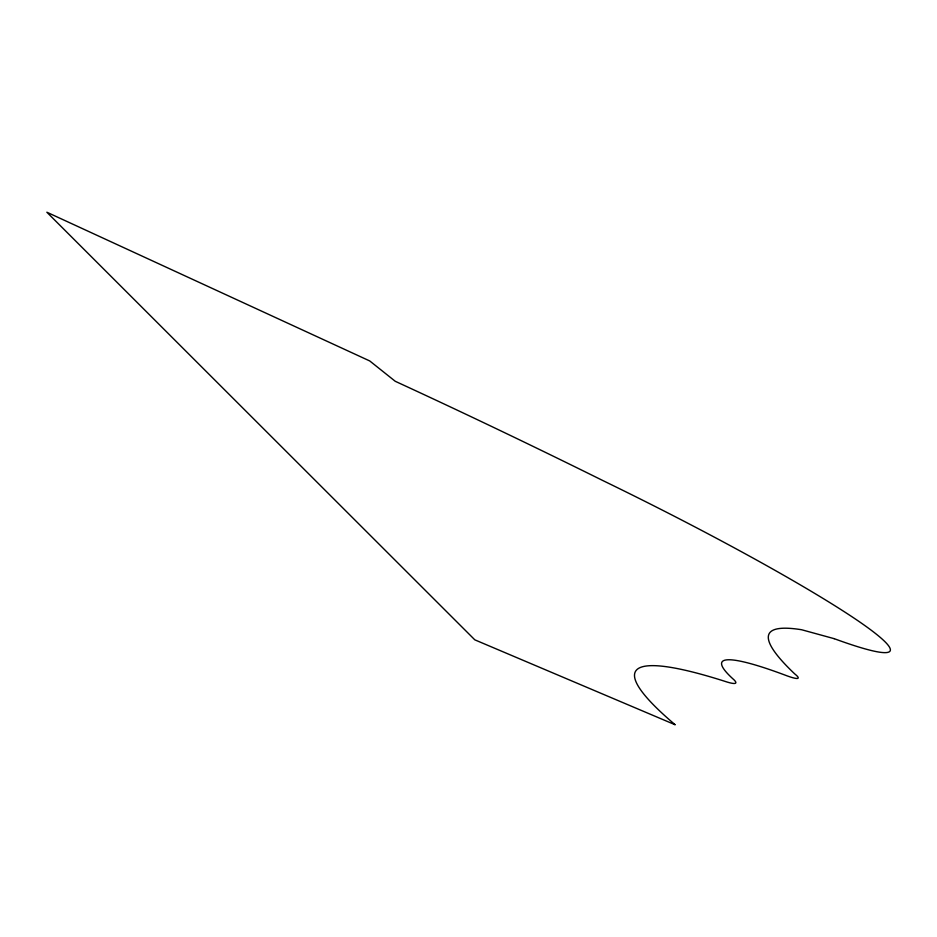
<?xml version="1.0" encoding="UTF-8"?>
<svg xmlns="http://www.w3.org/2000/svg" width="937" height="937" viewBox="0 0 937 937"><rect width="100%" height="100%" fill="white"/><g stroke="black" fill="none" stroke-linecap="round" stroke-linejoin="round"><path stroke-width="1.41" d="M834.188 638.671L801.639 629.746A801.814 73.508 28.2 0 0 794.74 673.914A45.187 4.708 26.9 0 1 786.928 675.8A233.559 25.756 27.3 0 0 733.929 679.758A49.696 5.716 26.8 0 1 724.606 681.234A463.698 57.848 27.8 0 0 675.202 724.781L474.825 639.842L46.85 212.219L369.752 360.956L395.25 381.289A833.157 82.292 26.5 0 1 602.854 480.564A290.072 24.057 26.6 0 1 858.081 620.844A290.072 24.057 26.6 0 1 834.188 638.671"/></g></svg>
